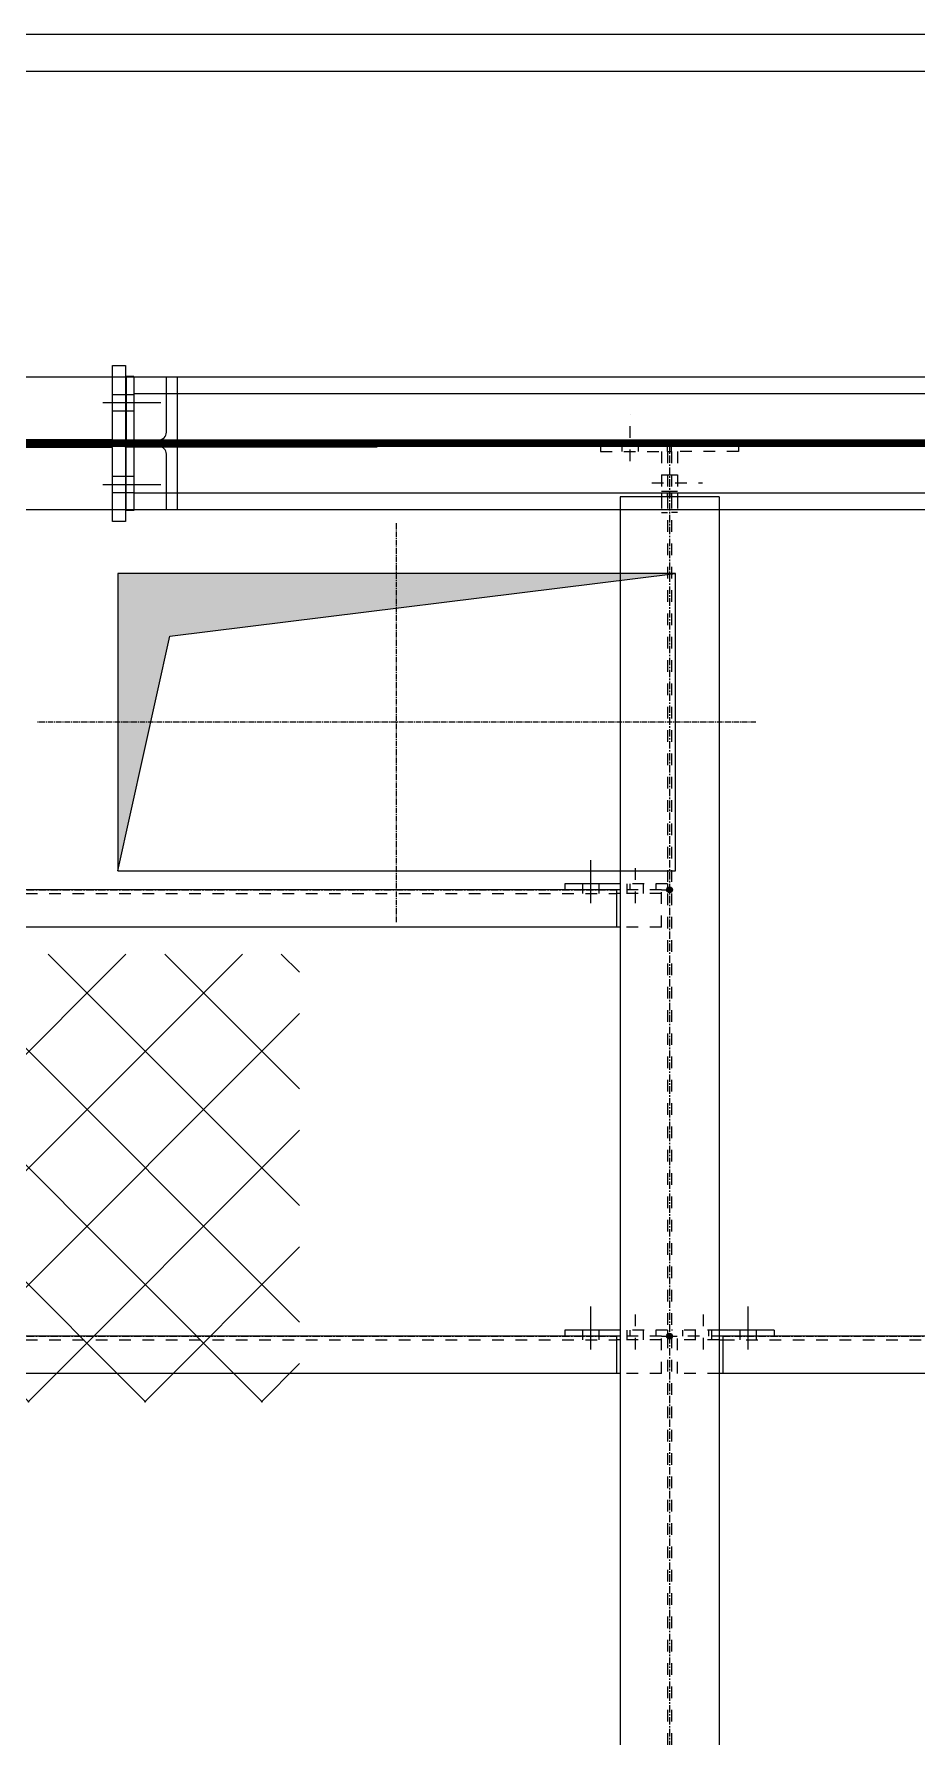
# Model space of a CAD drawing. Header units: inches. Extents: x 209270 to 234360, y -180214 to -150194.
# Drawn here: x 225524 to 226712, y -157003 to -154714 of the extents above; entities that cross this region are included whole.
import ezdxf

# ---------------------------------------------------------------- set-up
doc = ezdxf.new("R2010")
doc.units = ezdxf.units.IN
doc.header["$LTSCALE"] = 10
doc.header["$MEASUREMENT"] = 0
for name, pattern in [('CENTER', [2, 1.25, -0.25, 0.25, -0.25]), ('CENTER2', [1.125, 0.75, -0.125, 0.125, -0.125]), ('DXK_LINE_DOT2', [3.9198, 1.9599, -1.9599]), ('DXK_LINE_DOT5', [7.8785, 2.979, -0.9799, 0.9799, -0.9799, 0.9799, -0.9799]), ('HIDDEN', [0.375, 0.25, -0.125]), ('PHANTOM', [2.5, 1.25, -0.25, 0.25, -0.25, 0.25, -0.25])]:
    doc.linetypes.add(name, pattern=pattern)
doc.layers.get('0').update_dxf_attribs({"color": 1})
for name, color, linetype in [('$AUDIT_BAD_LAYER1', 1, 'Continuous'), ('_BLUE_0', 5, 'Continuous'), ('_BLUE_1', 5, 'Continuous'), ('_BLUE_2', 5, 'Continuous'), ('_BLUE_4', 5, 'Continuous')]:
    doc.layers.add(name, color=color, linetype=linetype)
for name, color, linetype, lineweight in [('CEN', 1, 'CENTER', 9), ('CENETR LINE', 1, 'CENTER2', 9), ('CIVIL', 1, 'Continuous', 9), ('handrail', 1, 'FENCELINE1', 9), ('HIDDEN', 1, 'HIDDEN', 9), ('MAIN OBJECT', 1, 'Continuous', 18), ('PANTHOM', 1, 'PHANTOM', 0), ('Sheeting', 1, 'Continuous', 0)]:
    doc.layers.add(name, color=color, linetype=linetype, lineweight=lineweight)
doc.linetypes.add('FENCELINE1', pattern='A,0.25,-0.1,[133,arial.ttf,S=0.1,R=0,X=-0.1,Y=0],-0.1,1', length=1.45)

# ---------------------------------------------------------------- blocks, each defined once
blk = doc.blocks.new('A$Ccfc223fc')
at = {"layer": 'MAIN OBJECT'}
h = blk.add_hatch(color=6, dxfattribs=at)
h.dxf.hatch_style = 1
h.paths.add_polyline_path([(-375, -200), (-375, 200), (375, 200), (-304.8, 115.5)])
at = {"layer": 'CENETR LINE'}
for p, q in [((0, -268.7), (0, 268.7)), ((483.2, 0), (-483.2, 0))]:
    blk.add_line(p, q, dxfattribs=at)
at = {"layer": 'CIVIL'}
blk.add_lwpolyline([(-375, -200), (375, -200), (375, 200), (-375, 200)], close=True, dxfattribs=at)
blk.add_lwpolyline([(-375, -200), (-304.8, 115.5), (375, 200)], dxfattribs=at)
blk = doc.blocks.new('A$C426f7GU6TT')
at = {"layer": 'CEN'}
for p, q in [((0, 235.7), (0, -235.7)), ((-235.7, 0), (235.7, 0))]:
    blk.add_line(p, q, dxfattribs=at)
blk.add_circle((0, 0), 5, dxfattribs=at)
at = {"layer": 'MAIN OBJECT'}
blk.add_lwpolyline([(4.4, -180.2, 0.414214), (14.6, -190.4), (89.4, -190.4), (89.4, -204.7), (-89.4, -204.7), (-89.4, -190.4), (-14.6, -190.4, 0.414214), (-4.4, -180.2), (-4.4, 180.2, 0.414214), (-14.6, 190.4), (-89.4, 190.4), (-89.4, 204.7), (89.4, 204.7), (89.4, 190.4), (14.6, 190.4, 0.414214), (4.4, 180.2), (4.4, -180.2)], format="xyb", dxfattribs=at)
blk = doc.blocks.new('MECH_DRAWING')
at = {"layer": 'PANTHOM'}
h = blk.add_hatch(dxfattribs=at)
h.set_pattern_fill('ANSI37', color=256, scale=887.309452, angle=-180)
h.set_pattern_definition([(225, (329120.01, 2114796.26), (78.4278163, -78.4278163), []), (315, (329120.01, 2114796.26), (78.4278163, 78.4278163), [])])
h.paths.add_polyline_path([(225881.3, -156552.6), (225881.3, -155950.4), (225274.7, -155950.4), (225274.7, -156552.6)])
at = {"layer": 'CEN'}
blk.add_line((217212.2, -155263.7), (228311.6, -155263.7), dxfattribs=at)
at = {"layer": 'CEN', "elevation": 0.8}
blk.add_lwpolyline([(217011.9, -155263.7), (228511.9, -155263.7), (228511.9, -165263.7), (217011.9, -165263.7)], close=True, dxfattribs=at)
at = {"layer": 'handrail', "const_width": 10, "elevation": -448149754.8}
blk.add_lwpolyline([(228511.9, -159158.7), (228511.9, -155263.7), (217011.9, -155263.7), (217011.9, -156838.4)], dxfattribs=at)
at = {"layer": 'HIDDEN', "elevation": 0.8}
blk.add_lwpolyline([(228307.2, -155268.1), (217216.6, -155268.1), (217216.6, -155259.3), (228307.2, -155259.3)], close=True, dxfattribs=at)
at = {"layer": 'MAIN OBJECT', "elevation": 0.8}
blk.add_lwpolyline([(228307.2, -155353.1), (217216.6, -155353.1), (217216.6, -155174.3), (228307.2, -155174.3)], close=True, dxfattribs=at)
at = {"layer": 'Sheeting'}
for points in [[(216351.9, -154713.7), (229171.9, -154713.7), (229171.9, -165813.7), (216351.9, -165813.7)], [(216401.9, -154763.7), (229121.9, -154763.7), (229121.9, -165763.7), (216401.9, -165763.7)]]:
    blk.add_lwpolyline(points, close=True, dxfattribs=at)
at = {"layer": '$AUDIT_BAD_LAYER1', "rotation": 270.0096740856855}
blk.add_blockref('A$C426f7GU6TT', (225511.9, -155263.7), dxfattribs=at)
at = {"layer": 'MAIN OBJECT'}
blk.add_blockref('A$Ccfc223fc', (226011.9, -155638.7, -0.8), dxfattribs=at)
blk = doc.blocks.new('GridLine-116860372-116908 - 114867')
at = {"layer": '_BLUE_2', "linetype": 'DXK_LINE_DOT5'}
blk.add_line((2535.4, 25070.8), (24512.1, 25070.8), dxfattribs=at)
blk = doc.blocks.new('Bolt-116860372-115384 - 114867')
at = {"layer": '_BLUE_1', "linetype": 'DXK_LINE_DOT2'}
for p, q in [((21384.5, 25041), (21384.5, 25119.8)), ((21370.8, 25067.3), (21370.8, 25074.4)), ((21370.8, 25057.3), (21370.8, 25067.3)), ((21398.3, 25067.3), (21398.3, 25074.4)), ((21398.3, 25057.3), (21398.3, 25067.3))]:
    blk.add_line(p, q, dxfattribs=at)
blk = doc.blocks.new('Part-116860372-115066 - 114867')
at = {"layer": '_BLUE_4', "linetype": 'Continuous'}
for points in [[(21450.6, 23565.8, -1), (21450.6, 23575.8, -1)], [(22700.6, 23565.8, -1), (22700.6, 23575.8, -1)]]:
    blk.add_hatch(color=256, dxfattribs=at).paths.add_polyline_path(points)
at = {"layer": '_BLUE_1', "linetype": 'DXK_LINE_DOT2'}
for p, q in [((21540.1, 23570.8), (21464.1, 23570.8)), ((21464.1, 23508.3), (21464.1, 23570.8)), ((21533.8, 23564.6), (21464.1, 23564.6)), ((21540.1, 23564.6), (22611.1, 23564.6)), ((22687, 23570.8), (22611.1, 23570.8)), ((22687, 23564.6), (22617.3, 23564.6)), ((22687, 23508.3), (22687, 23570.8)), ((21533.8, 23508.3), (21464.1, 23508.3)), ((22687, 23508.3), (22617.3, 23508.3))]:
    blk.add_line(p, q, dxfattribs=at)
at = {"layer": '_BLUE_2', "linetype": 'Continuous'}
for p, q in [((21533.8, 23564.6), (21540.1, 23564.6)), ((22611.1, 23570.8), (21540.1, 23570.8)), ((21540.1, 23570.8), (21540.1, 23508.3)), ((22611.1, 23570.8), (22611.1, 23508.3)), ((22617.3, 23564.6), (22611.1, 23564.6)), ((22617.3, 23508.3), (21533.8, 23508.3))]:
    blk.add_line(p, q, dxfattribs=at)
at = {"layer": '_BLUE_4', "linetype": 'CENTER'}
for p, q in [((21450.6, 23570.8), (21464.1, 23570.8)), ((21540.1, 23570.8), (22611.1, 23570.8)), ((22687, 23570.8), (22700.6, 23570.8))]:
    blk.add_line(p, q, dxfattribs=at)
at = {"layer": '_BLUE_4', "linetype": 'Continuous'}
for centre in [(21450.6, 23570.8), (22700.6, 23570.8)]:
    blk.add_circle(centre, 5, dxfattribs=at)
blk = doc.blocks.new('Part-116860372-114885 - 114867')
at = {"layer": '_BLUE_4', "linetype": 'Continuous'}
blk.add_hatch(color=256, dxfattribs=at).paths.add_polyline_path([(20200.6, 25065.8, -1), (20200.6, 25075.8, -1)])
at = {"layer": '_BLUE_2', "linetype": 'Continuous'}
for p, q in [((19865.1, 24939.6), (19865.1, 25202.1)), ((19865.1, 25202.1), (19886.9, 25202.1)), ((19886.9, 25202.1), (19886.9, 25077.6)), ((20514.3, 25202.1), (20536, 25202.1)), ((20514.3, 25077.6), (20514.3, 25202.1)), ((20536, 25202.1), (20536, 24939.6)), ((19886.9, 25077.6), (20514.3, 25077.6)), ((20514.3, 25064.1), (19886.9, 25064.1)), ((19886.9, 25064.1), (19886.9, 24939.6)), ((20514.3, 24939.6), (20514.3, 25064.1)), ((19886.9, 24939.6), (19865.1, 24939.6)), ((20536, 24939.6), (20514.3, 24939.6))]:
    blk.add_line(p, q, dxfattribs=at)
at = {"layer": '_BLUE_4', "linetype": 'CENTER'}
blk.add_line((20200.6, 25070.8), (20200.6, 25070.8), dxfattribs=at)
at = {"layer": '_BLUE_4', "linetype": 'Continuous'}
blk.add_circle((20200.6, 25070.8), 5, dxfattribs=at)
blk = doc.blocks.new('Part-116860372-114889 - 114867')
at = {"layer": '_BLUE_1', "linetype": 'DXK_LINE_DOT2'}
for p, q in [((20549.8, 25077.1), (20549.8, 25064.6)), ((23601.4, 25074.4), (20549.8, 25074.4)), ((23601.4, 25067.3), (20549.8, 25067.3))]:
    blk.add_line(p, q, dxfattribs=at)
at = {"layer": '_BLUE_2', "linetype": 'Continuous'}
for p, q in [((20549.8, 25154.1), (20549.8, 25077.1)), ((23601.4, 25154.1), (20549.8, 25154.1)), ((20549.8, 25064.6), (20549.8, 24987.6)), ((23601.4, 24987.6), (20549.8, 24987.6))]:
    blk.add_line(p, q, dxfattribs=at)
at = {"layer": '_BLUE_4', "linetype": 'CENTER'}
blk.add_line((20200.6, 25070.8), (23950.6, 25070.8), dxfattribs=at)
blk = doc.blocks.new('Part-116860372-115374 - 114867')
at = {"layer": '_BLUE_1', "linetype": 'DXK_LINE_DOT2'}
for p, q in [((21334.5, 25067.3), (21334.5, 25057.3)), ((21447, 25057.3), (21447, 25067.3)), ((21334.5, 25057.3), (21437, 25057.3)), ((21437, 25057.3), (21437, 24987.6)), ((21437, 24981.3), (21437, 24954.8)), ((21447, 24981.3), (21447, 24987.6)), ((21437, 24954.8), (21447, 24954.8))]:
    blk.add_line(p, q, dxfattribs=at)
at = {"layer": '_BLUE_2', "linetype": 'Continuous'}
blk.add_line((21437, 24987.6), (21437, 24981.3), dxfattribs=at)
blk = doc.blocks.new('Part-116860372-114977 - 114867')
at = {"layer": '_BLUE_4', "linetype": 'Continuous'}
blk.add_hatch(color=256, dxfattribs=at).paths.add_polyline_path([(21450.6, 25065.8, -1), (21450.6, 25075.8, -1)])
at = {"layer": '_BLUE_1', "linetype": 'DXK_LINE_DOT2'}
for p, q in [((21447, 25057.3), (21447, 24987.6)), ((21447, 25057.3), (21454.1, 25057.3)), ((21454.1, 25057.3), (21454.1, 24987.6)), ((21447, 24981.3), (21447, 21410.3)), ((21454.1, 24981.3), (21454.1, 21410.3))]:
    blk.add_line(p, q, dxfattribs=at)
at = {"layer": '_BLUE_2', "linetype": 'Continuous'}
for p, q in [((21367.3, 24981.3), (21367.3, 21410.3)), ((21533.8, 24981.3), (21367.3, 24981.3)), ((21447, 24987.6), (21447, 24981.3)), ((21454.1, 24987.6), (21454.1, 24981.3)), ((21533.8, 24981.3), (21533.8, 21410.3))]:
    blk.add_line(p, q, dxfattribs=at)
at = {"layer": '_BLUE_4', "linetype": 'CENTER'}
blk.add_line((21450.6, 25070.8), (21450.6, 21320.8), dxfattribs=at)
at = {"layer": '_BLUE_4', "linetype": 'Continuous'}
blk.add_circle((21450.6, 25070.8), 5, dxfattribs=at)
blk = doc.blocks.new('Part-116860372-115065 - 114867')
at = {"layer": '_BLUE_4', "linetype": 'Continuous'}
for points in [[(20200.6, 23565.8, -1), (20200.6, 23575.8, -1)], [(21450.6, 23565.8, -1), (21450.6, 23575.8, -1)]]:
    blk.add_hatch(color=256, dxfattribs=at).paths.add_polyline_path(points)
at = {"layer": '_BLUE_1', "linetype": 'DXK_LINE_DOT2'}
for p, q in [((20290.1, 23570.8), (20214.1, 23570.8)), ((20214.1, 23508.3), (20214.1, 23570.8)), ((20283.8, 23564.6), (20214.1, 23564.6)), ((20290.1, 23564.6), (21361.1, 23564.6)), ((21437, 23570.8), (21361.1, 23570.8)), ((21437, 23564.6), (21367.3, 23564.6)), ((21437, 23508.3), (21437, 23570.8)), ((20283.8, 23508.3), (20214.1, 23508.3)), ((21437, 23508.3), (21367.3, 23508.3))]:
    blk.add_line(p, q, dxfattribs=at)
at = {"layer": '_BLUE_2', "linetype": 'Continuous'}
for p, q in [((20283.8, 23564.6), (20290.1, 23564.6)), ((21361.1, 23570.8), (20290.1, 23570.8)), ((20290.1, 23570.8), (20290.1, 23508.3)), ((21361.1, 23570.8), (21361.1, 23508.3)), ((21367.3, 23564.6), (21361.1, 23564.6)), ((21367.3, 23508.3), (20283.8, 23508.3))]:
    blk.add_line(p, q, dxfattribs=at)
at = {"layer": '_BLUE_4', "linetype": 'CENTER'}
for p, q in [((20200.6, 23570.8), (20214.1, 23570.8)), ((20290.1, 23570.8), (21361.1, 23570.8)), ((21437, 23570.8), (21450.6, 23570.8))]:
    blk.add_line(p, q, dxfattribs=at)
at = {"layer": '_BLUE_4', "linetype": 'Continuous'}
for centre in [(20200.6, 23570.8), (21450.6, 23570.8)]:
    blk.add_circle(centre, 5, dxfattribs=at)
blk = doc.blocks.new('Bolt-116860372-116058 - 114867')
at = {"layer": '_BLUE_2', "linetype": 'Continuous'}
for p, q in [((20514.3, 25153.3), (20536, 25153.3)), ((20514.3, 25153.3), (20536, 25153.3)), ((20537.3, 25153.3), (20549.8, 25153.3)), ((20537.3, 25153.3), (20549.8, 25153.3)), ((20498, 25139.6), (20595.5, 25139.6)), ((20498, 25139.6), (20595.5, 25139.6)), ((20514.3, 25125.8), (20536, 25125.8)), ((20514.3, 25125.8), (20536, 25125.8)), ((20537.3, 25125.8), (20549.8, 25125.8)), ((20537.3, 25125.8), (20549.8, 25125.8)), ((20514.3, 25015.8), (20536, 25015.8)), ((20514.3, 25015.8), (20536, 25015.8)), ((20537.3, 25015.8), (20549.8, 25015.8)), ((20537.3, 25015.8), (20549.8, 25015.8)), ((20498, 25002.1), (20595.5, 25002.1)), ((20498, 25002.1), (20595.5, 25002.1)), ((20514.3, 24988.3), (20536, 24988.3)), ((20514.3, 24988.3), (20536, 24988.3)), ((20537.3, 24988.3), (20549.8, 24988.3)), ((20537.3, 24988.3), (20549.8, 24988.3))]:
    blk.add_line(p, q, dxfattribs=at)
blk = doc.blocks.new('Part-116860372-115373 - 114867')
at = {"layer": '_BLUE_1', "linetype": 'DXK_LINE_DOT2'}
for p, q in [((21454.1, 25057.3), (21454.1, 25067.3)), ((21566.6, 25067.3), (21566.6, 25057.3)), ((21566.6, 25057.3), (21464.1, 25057.3)), ((21464.1, 25057.3), (21464.1, 24987.6)), ((21454.1, 24981.3), (21454.1, 24987.6)), ((21464.1, 24981.3), (21464.1, 24954.8)), ((21464.1, 24954.8), (21454.1, 24954.8))]:
    blk.add_line(p, q, dxfattribs=at)
at = {"layer": '_BLUE_2', "linetype": 'Continuous'}
blk.add_line((21464.1, 24987.6), (21464.1, 24981.3), dxfattribs=at)
blk = doc.blocks.new('Bolt-116860372-115375 - 114867')
at = {"layer": '_BLUE_1', "linetype": 'DXK_LINE_DOT2'}
for p, q in [((21437, 25018.5), (21447, 25018.5)), ((21447, 25018.5), (21454.1, 25018.5)), ((21454.1, 25018.5), (21464.1, 25018.5)), ((21420.8, 25004.8), (21505.8, 25004.8)), ((21437, 24991), (21447, 24991)), ((21447, 24991), (21454.1, 24991)), ((21454.1, 24991), (21464.1, 24991))]:
    blk.add_line(p, q, dxfattribs=at)
blk = doc.blocks.new('Bolt-116860372-149995 - 114867')
at = {"layer": '_BLUE_1', "linetype": 'DXK_LINE_DOT2'}
for p, q in [((21393.3, 24298.3), (21393.3, 24370.8)), ((21379.5, 24320.8), (21379.5, 24330.8)), ((21407, 24320.8), (21407, 24330.8)), ((21379.5, 24314.6), (21379.5, 24320.8)), ((21407, 24314.6), (21407, 24320.8))]:
    blk.add_line(p, q, dxfattribs=at)
at = {"layer": '_BLUE_2', "linetype": 'Continuous'}
for p, q in [((21318.3, 24298.3), (21318.3, 24370.8)), ((21304.5, 24320.8), (21304.5, 24330.8)), ((21332, 24320.8), (21332, 24330.8)), ((21304.5, 24314.6), (21304.5, 24320.8)), ((21332, 24314.6), (21332, 24320.8))]:
    blk.add_line(p, q, dxfattribs=at)
blk = doc.blocks.new('Part-116860372-115723 - 114867')
at = {"layer": '_BLUE_1', "linetype": 'DXK_LINE_DOT2'}
for p, q in [((21447, 23580.8), (21367.3, 23580.8)), ((21384.5, 23570.8), (21384.5, 23580.8)), ((21428.3, 23570.8), (21428.3, 23580.8)), ((21447, 23580.8), (21447, 23570.8))]:
    blk.add_line(p, q, dxfattribs=at)
at = {"layer": '_BLUE_2', "linetype": 'Continuous'}
for p, q in [((21367.3, 23580.8), (21274.5, 23580.8)), ((21274.5, 23580.8), (21274.5, 23570.8)), ((21367.3, 23570.8), (21361.1, 23570.8))]:
    blk.add_line(p, q, dxfattribs=at)
blk = doc.blocks.new('Part-116860372-115717 - 114867')
at = {"layer": '_BLUE_1', "linetype": 'DXK_LINE_DOT2'}
for p, q in [((21533.8, 23580.8), (21454.1, 23580.8)), ((21472.9, 23570.8), (21472.9, 23580.8)), ((21516.6, 23570.8), (21516.6, 23580.8))]:
    blk.add_line(p, q, dxfattribs=at)
at = {"layer": '_BLUE_2', "linetype": 'Continuous'}
for p, q in [((21626.6, 23580.8), (21533.8, 23580.8)), ((21626.6, 23580.8), (21626.6, 23570.8)), ((21540.1, 23570.8), (21533.8, 23570.8))]:
    blk.add_line(p, q, dxfattribs=at)
blk = doc.blocks.new('Bolt-116860372-115718 - 114867')
at = {"layer": '_BLUE_1', "linetype": 'DXK_LINE_DOT2'}
for p, q in [((21507.9, 23548.3), (21507.9, 23620.8)), ((21494.1, 23570.8), (21494.1, 23580.8)), ((21521.6, 23570.8), (21521.6, 23580.8)), ((21494.1, 23564.6), (21494.1, 23570.8)), ((21521.6, 23564.6), (21521.6, 23570.8))]:
    blk.add_line(p, q, dxfattribs=at)
at = {"layer": '_BLUE_2', "linetype": 'Continuous'}
for p, q in [((21582.9, 23548.3), (21582.9, 23620.8)), ((21569.1, 23570.8), (21569.1, 23580.8)), ((21596.6, 23570.8), (21596.6, 23580.8)), ((21569.1, 23564.6), (21569.1, 23570.8)), ((21596.6, 23564.6), (21596.6, 23570.8))]:
    blk.add_line(p, q, dxfattribs=at)
blk = doc.blocks.new('Bolt-116860372-115724 - 114867')
at = {"layer": '_BLUE_1', "linetype": 'DXK_LINE_DOT2'}
for p, q in [((21393.3, 23548.3), (21393.3, 23620.8)), ((21379.5, 23570.8), (21379.5, 23580.8)), ((21407, 23570.8), (21407, 23580.8)), ((21379.5, 23564.6), (21379.5, 23570.8)), ((21407, 23564.6), (21407, 23570.8))]:
    blk.add_line(p, q, dxfattribs=at)
at = {"layer": '_BLUE_2', "linetype": 'Continuous'}
for p, q in [((21318.3, 23548.3), (21318.3, 23620.8)), ((21304.5, 23570.8), (21304.5, 23580.8)), ((21332, 23570.8), (21332, 23580.8)), ((21304.5, 23564.6), (21304.5, 23570.8)), ((21332, 23564.6), (21332, 23570.8))]:
    blk.add_line(p, q, dxfattribs=at)
blk = doc.blocks.new('Part-116860372-116057 - 114867')
at = {"layer": '_BLUE_1', "linetype": 'DXK_LINE_DOT2'}
for p, q in [((20549.8, 25154.1), (20549.8, 25077.1)), ((20537.3, 25077.1), (20537.3, 25064.6)), ((20549.8, 25064.6), (20549.8, 24987.6))]:
    blk.add_line(p, q, dxfattribs=at)
at = {"layer": '_BLUE_2', "linetype": 'Continuous'}
for p, q in [((20537.3, 25183.3), (20537.3, 25077.1)), ((20549.8, 25183.3), (20537.3, 25183.3)), ((20549.8, 25183.3), (20549.8, 25154.1)), ((20537.3, 24958.3), (20537.3, 25064.6)), ((20549.8, 24987.6), (20549.8, 24958.3)), ((20549.8, 24958.3), (20537.3, 24958.3))]:
    blk.add_line(p, q, dxfattribs=at)
blk = doc.blocks.new('Part-116860372-116112 - 114867')
at = {"layer": '_BLUE_1', "linetype": 'DXK_LINE_DOT2'}
for p, q in [((20536, 25064.6), (20536, 25077.1)), ((20536, 25077.1), (20956.8, 25077.1)), ((20636.7, 25077.1), (20636.7, 25064.6)), ((20761.6, 25064.6), (20761.6, 25077.1)), ((20956.8, 25077.1), (20956.8, 25064.6)), ((20956.8, 25064.6), (20536, 25064.6))]:
    blk.add_line(p, q, dxfattribs=at)
blk = doc.blocks.new('Part-116860372-116177 - 114867')
at = {"layer": '_BLUE_1', "linetype": 'DXK_LINE_DOT2'}
blk.add_line((20637.5, 25064.6), (20637.5, 25077.1), dxfattribs=at)
at = {"layer": '_BLUE_2', "linetype": 'Continuous'}
for p, q in [((20536, 25077.1), (20788.8, 25077.1)), ((20536, 25064.6), (20536, 25077.1)), ((20788.8, 25077.1), (20958.4, 25077.1)), ((20788.8, 25077.1), (20788.8, 25064.6)), ((20958.4, 25077.1), (20958.4, 25064.6)), ((20788.8, 25064.6), (20536, 25064.6)), ((20958.4, 25064.6), (20788.8, 25064.6))]:
    blk.add_line(p, q, dxfattribs=at)
blk = doc.blocks.new('Part-116860372-149993 - 114867')
at = {"layer": '_BLUE_1', "linetype": 'DXK_LINE_DOT2'}
for p, q in [((21447, 24330.8), (21367.3, 24330.8)), ((21384.5, 24320.8), (21384.5, 24330.8)), ((21428.3, 24320.8), (21428.3, 24330.8)), ((21447, 24330.8), (21447, 24320.8))]:
    blk.add_line(p, q, dxfattribs=at)
at = {"layer": '_BLUE_2', "linetype": 'Continuous'}
for p, q in [((21367.3, 24330.8), (21274.5, 24330.8)), ((21274.5, 24330.8), (21274.5, 24320.8)), ((21367.3, 24320.8), (21361.1, 24320.8))]:
    blk.add_line(p, q, dxfattribs=at)
blk = doc.blocks.new('Part-116860372-149991 - 114867')
at = {"layer": '_BLUE_4', "linetype": 'Continuous'}
for points in [[(20200.6, 24315.8, -1), (20200.6, 24325.8, -1)], [(21450.6, 24315.8, -1), (21450.6, 24325.8, -1)]]:
    blk.add_hatch(color=256, dxfattribs=at).paths.add_polyline_path(points)
at = {"layer": '_BLUE_1', "linetype": 'DXK_LINE_DOT2'}
for p, q in [((20290.1, 24320.8), (20214.1, 24320.8)), ((20214.1, 24258.3), (20214.1, 24320.8)), ((20283.8, 24314.6), (20214.1, 24314.6)), ((20290.1, 24314.6), (21361.1, 24314.6)), ((21437, 24320.8), (21361.1, 24320.8)), ((21437, 24314.6), (21367.3, 24314.6)), ((21437, 24258.3), (21437, 24320.8)), ((20283.8, 24258.3), (20214.1, 24258.3)), ((21437, 24258.3), (21367.3, 24258.3))]:
    blk.add_line(p, q, dxfattribs=at)
at = {"layer": '_BLUE_2', "linetype": 'Continuous'}
for p, q in [((20283.8, 24314.6), (20290.1, 24314.6)), ((21361.1, 24320.8), (20290.1, 24320.8)), ((20290.1, 24320.8), (20290.1, 24258.3)), ((21361.1, 24320.8), (21361.1, 24258.3)), ((21367.3, 24314.6), (21361.1, 24314.6)), ((21367.3, 24258.3), (20283.8, 24258.3))]:
    blk.add_line(p, q, dxfattribs=at)
at = {"layer": '_BLUE_4', "linetype": 'CENTER'}
for p, q in [((20200.6, 24320.8), (20214.1, 24320.8)), ((20290.1, 24320.8), (21361.1, 24320.8)), ((21437, 24320.8), (21450.6, 24320.8))]:
    blk.add_line(p, q, dxfattribs=at)
at = {"layer": '_BLUE_4', "linetype": 'Continuous'}
for centre in [(20200.6, 24320.8), (21450.6, 24320.8)]:
    blk.add_circle(centre, 5, dxfattribs=at)
blk = doc.blocks.new('STR_DRAWING')
at = {"layer": '_BLUE_0', "xscale": 0.8, "yscale": 0.8, "zscale": 0.8}
for name in ['Part-116860372-114885 - 114867', 'GridLine-116860372-116908 - 114867', 'Part-116860372-116057 - 114867', 'Part-116860372-114889 - 114867', 'Bolt-116860372-116058 - 114867', 'Bolt-116860372-115384 - 114867', 'Part-116860372-116112 - 114867', 'Part-116860372-116177 - 114867', 'Part-116860372-115374 - 114867', 'Part-116860372-114977 - 114867', 'Part-116860372-115373 - 114867', 'Bolt-116860372-115375 - 114867', 'Bolt-116860372-149995 - 114867', 'Part-116860372-149991 - 114867', 'Part-116860372-149993 - 114867', 'Bolt-116860372-115724 - 114867', 'Bolt-116860372-115718 - 114867', 'Part-116860372-115065 - 114867', 'Part-116860372-115723 - 114867', 'Part-116860372-115066 - 114867', 'Part-116860372-115717 - 114867']:
    blk.add_blockref(name, (971.5, 4264.2), dxfattribs=at)

msp = doc.modelspace()

# ---------------------------------------------------------------- block references
for name, p in [('MECH_DRAWING', (0, 0)), ('STR_DRAWING', (208247, -179585))]:
    msp.add_blockref(name, p)

doc.saveas('drawing.dxf')
